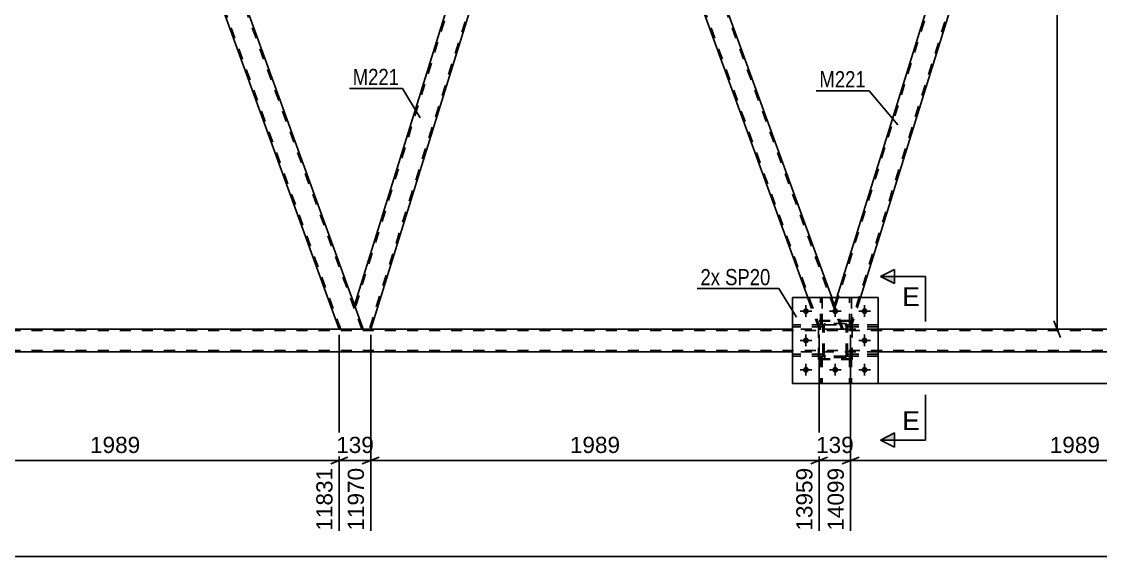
# Model space of a CAD drawing. Header units: millimetres. Extents: x -57 to 784, y -419 to 175.
# Drawn here: x 469.1 to 660.5, y -164.3 to -69.5 of the extents above; entities that cross this region are included whole.
import ezdxf

# ---------------------------------------------------------------- set-up
doc = ezdxf.new("R2010")
doc.units = ezdxf.units.MM
doc.linetypes.add('DXK_LINE_DOT2', pattern=[3.9198, 1.9599, -1.9599])
doc.linetypes.add('DXK_LINE_DOT3', pattern=[5.9187, 2.979, -0.9799, 0.9799, -0.9799])
doc.styles.add('Arial', font='ARIAL.TTF', dxfattribs={"height": 0.2})
doc.styles.add('Arial Narrow', font='ARIALN.TTF', dxfattribs={"height": 0.2})

# ---------------------------------------------------------------- blocks, each defined once
blk = doc.blocks.new('Part-122571493-2484 - 2452')
at = {"color": 7, "linetype": 'DXK_LINE_DOT2'}
for p, q in [((621.09, -123.24), (615.69, -123.24)), ((615.69, -123.24), (615.69, -123.56)), ((615.69, -123.56), (621.09, -123.56)), ((616.29, -123.56), (616.29, -123.24)), ((621.09, -123.56), (621.09, -123.24))]:
    blk.add_line(p, q, dxfattribs=at)
blk = doc.blocks.new('Part-122571493-2518 - 2452')
at = {"color": 7, "linetype": 'DXK_LINE_DOT2'}
for p, q in [((605.88, -133.6), (605.88, -118.4)), ((605.88, -118.4), (621.08, -118.4)), ((621.08, -118.4), (621.08, -133.6)), ((621.08, -133.6), (605.88, -133.6))]:
    blk.add_line(p, q, dxfattribs=at)
blk = doc.blocks.new('Part-122571493-2474 - 2452')
at = {"color": 7, "linetype": 'DXK_LINE_DOT2'}
for p, q in [((615.69, -128.76), (615.69, -128.44)), ((615.69, -128.44), (621.09, -128.44)), ((621.09, -128.76), (615.69, -128.76)), ((616.29, -128.76), (616.29, -128.44)), ((621.09, -128.44), (621.09, -128.76))]:
    blk.add_line(p, q, dxfattribs=at)
blk = doc.blocks.new('Part-122571493-2602 - 2452')
at = {"color": 7, "linetype": 'DXK_LINE_DOT2'}
for p, q in [((616.36, -128.77), (616.04, -128.77)), ((616.04, -128.77), (616.04, -133.6)), ((616.04, -129.37), (616.36, -129.37)), ((616.36, -128.77), (616.36, -133.6)), ((616.04, -133.6), (616.36, -133.6))]:
    blk.add_line(p, q, dxfattribs=at)
blk = doc.blocks.new('Part-122571493-2561 - 2452')
at = {"color": 7, "linetype": 'DXK_LINE_DOT2'}
for p, q in [((611.28, -123.48), (611.32, -123.3)), ((611.32, -123.3), (611.28, -123.48)), ((611.28, -128.52), (611.28, -123.48)), ((611.52, -123.48), (611.54, -123.39)), ((611.52, -128.52), (611.52, -123.48)), ((611.54, -123.39), (611.6, -123.31)), ((611.58, -123.04), (611.76, -123)), ((611.76, -123), (611.58, -123.04)), ((611.6, -123.31), (611.67, -123.26)), ((611.67, -123.26), (611.76, -123.24)), ((615.2, -123), (611.76, -123)), ((611.76, -123.24), (615.2, -123.24)), ((615.2, -123), (615.39, -123.04)), ((615.39, -123.04), (615.2, -123)), ((615.2, -123.24), (615.3, -123.26)), ((615.3, -123.26), (615.37, -123.31)), ((615.37, -123.31), (615.43, -123.39)), ((615.43, -123.39), (615.44, -123.48)), ((615.44, -128.52), (615.44, -123.48)), ((615.65, -123.3), (615.68, -123.48)), ((615.68, -123.48), (615.65, -123.3)), ((615.68, -128.52), (615.68, -123.48)), ((611.32, -128.71), (611.28, -128.52)), ((611.28, -128.52), (611.32, -128.71)), ((611.54, -128.62), (611.52, -128.52)), ((611.6, -128.69), (611.54, -128.62)), ((611.76, -129), (611.58, -128.97)), ((611.58, -128.97), (611.76, -129)), ((611.67, -128.75), (611.6, -128.69)), ((611.76, -128.76), (611.67, -128.75)), ((615.2, -128.76), (611.76, -128.76)), ((615.2, -129), (611.76, -129)), ((615.3, -128.75), (615.2, -128.76)), ((615.39, -128.97), (615.2, -129)), ((615.2, -129), (615.39, -128.97)), ((615.37, -128.69), (615.3, -128.75)), ((615.43, -128.62), (615.37, -128.69)), ((615.44, -128.52), (615.43, -128.62)), ((615.68, -128.52), (615.65, -128.71)), ((615.65, -128.71), (615.68, -128.52))]:
    blk.add_line(p, q, dxfattribs=at)
at = {"color": 7, "linetype": 'DXK_LINE_DOT3'}
blk.add_line((613.48, -126), (613.48, -126), dxfattribs=at)
at = {"color": 7, "linetype": 'DXK_LINE_DOT2'}
for centre, start, end in [((611.76, -123.48), 112.5, 157.5), ((611.76, -123.48), 112.5, 157.5), ((615.2, -123.48), 22.5, 67.5), ((615.2, -123.48), 22.5, 67.5), ((611.76, -128.52), 202.5, 247.5), ((611.76, -128.52), 202.5, 247.5), ((615.2, -128.52), 292.5, 337.5), ((615.2, -128.52), 292.5, 337.5)]:
    blk.add_arc(centre, 0.48, start, end, dxfattribs=at)
blk = doc.blocks.new('Part-122571493-2481 - 2452')
at = {"color": 7, "linetype": 'DXK_LINE_DOT2'}
for p, q in [((611.28, -128.44), (605.89, -128.44)), ((605.89, -128.44), (605.89, -128.76)), ((611.28, -128.76), (605.89, -128.76)), ((610.68, -128.76), (610.68, -128.44)), ((611.28, -128.76), (611.28, -128.44))]:
    blk.add_line(p, q, dxfattribs=at)
blk = doc.blocks.new('Part-122571493-2482 - 2452')
at = {"color": 7, "linetype": 'DXK_LINE_DOT2'}
for p, q in [((611.28, -123.24), (605.89, -123.24)), ((605.89, -123.24), (605.89, -123.56)), ((611.28, -123.56), (605.89, -123.56)), ((610.68, -123.56), (610.68, -123.24)), ((611.28, -123.56), (611.28, -123.24))]:
    blk.add_line(p, q, dxfattribs=at)
blk = doc.blocks.new('Part-122571493-2483 - 2452')
at = {"color": 7, "linetype": 'DXK_LINE_DOT2'}
for p, q in [((621.09, -128.44), (615.69, -128.44)), ((615.69, -128.44), (615.69, -128.76)), ((615.69, -128.76), (621.09, -128.76)), ((616.29, -128.76), (616.29, -128.44)), ((621.09, -128.76), (621.09, -128.44))]:
    blk.add_line(p, q, dxfattribs=at)
blk = doc.blocks.new('Part-122571493-2485 - 2452')
at = {"color": 7, "linetype": 'DXK_LINE_DOT2'}
for p, q in [((611.28, -123.24), (605.89, -123.24)), ((605.89, -123.56), (605.89, -123.24)), ((611.28, -123.56), (605.89, -123.56)), ((610.68, -123.56), (610.68, -123.24)), ((611.28, -123.24), (611.28, -123.56))]:
    blk.add_line(p, q, dxfattribs=at)
blk = doc.blocks.new('Part-122571493-2487 - 2452')
at = {"color": 7, "linetype": 'DXK_LINE_DOT2'}
for p, q in [((611.16, -128.77), (610.84, -128.77)), ((610.84, -128.77), (610.84, -133.6)), ((610.84, -129.37), (611.16, -129.37)), ((611.16, -128.77), (611.16, -133.6)), ((610.84, -133.6), (611.16, -133.6))]:
    blk.add_line(p, q, dxfattribs=at)
blk = doc.blocks.new('Part-122571493-2488 - 2452')
at = {"color": 2, "linetype": 'Continuous'}
for p, q in [((616.04, -118.4), (616.04, -118.4)), ((616.36, -118.4), (616.04, -118.4)), ((616.36, -118.4), (616.36, -118.4))]:
    blk.add_line(p, q, dxfattribs=at)
at = {"color": 7, "linetype": 'DXK_LINE_DOT2'}
for p, q in [((616.04, -123.25), (616.04, -118.4)), ((616.36, -123.25), (616.36, -118.4)), ((616.04, -122.65), (616.36, -122.65)), ((616.36, -123.25), (616.04, -123.25))]:
    blk.add_line(p, q, dxfattribs=at)
blk = doc.blocks.new('Part-122571493-2489 - 2452')
at = {"color": 2, "linetype": 'Continuous'}
for p, q in [((610.84, -118.4), (610.84, -118.4)), ((611.16, -118.4), (610.84, -118.4)), ((611.16, -118.4), (611.16, -118.4))]:
    blk.add_line(p, q, dxfattribs=at)
at = {"color": 7, "linetype": 'DXK_LINE_DOT2'}
for p, q in [((610.84, -123.25), (610.84, -118.4)), ((611.16, -123.25), (611.16, -118.4)), ((610.84, -122.65), (611.16, -122.65)), ((611.16, -123.25), (610.84, -123.25))]:
    blk.add_line(p, q, dxfattribs=at)
blk = doc.blocks.new('Part-122571493-2490 - 2452')
at = {"color": 7, "linetype": 'DXK_LINE_DOT2'}
for p, q in [((611.28, -128.44), (605.89, -128.44)), ((605.89, -128.76), (605.89, -128.44)), ((611.28, -128.76), (605.89, -128.76)), ((610.68, -128.76), (610.68, -128.44)), ((611.28, -128.44), (611.28, -128.76))]:
    blk.add_line(p, q, dxfattribs=at)
blk = doc.blocks.new('Part-122571493-2611 - 2452')
at = {"color": 7, "linetype": 'DXK_LINE_DOT2'}
for p, q in [((616.04, -128.77), (616.36, -128.77)), ((616.04, -128.77), (616.04, -133.6)), ((616.04, -129.37), (616.36, -129.37)), ((616.36, -128.77), (616.36, -133.6)), ((616.36, -133.6), (616.04, -133.6))]:
    blk.add_line(p, q, dxfattribs=at)
blk = doc.blocks.new('Part-122571493-2497 - 2452')
at = {"color": 7, "linetype": 'DXK_LINE_DOT2'}
for p, q in [((616.04, -123.25), (616.04, -118.4)), ((616.04, -118.4), (616.36, -118.4)), ((616.36, -118.4), (616.36, -123.25)), ((616.04, -122.65), (616.36, -122.65)), ((616.36, -123.25), (616.04, -123.25))]:
    blk.add_line(p, q, dxfattribs=at)
blk = doc.blocks.new('Part-122571493-2513 - 2452')
at = {"color": 7, "linetype": 'DXK_LINE_DOT2'}
for p, q in [((615.69, -123.56), (615.69, -123.24)), ((615.69, -123.24), (621.09, -123.24)), ((621.09, -123.56), (615.69, -123.56)), ((616.29, -123.56), (616.29, -123.24)), ((621.09, -123.24), (621.09, -123.56))]:
    blk.add_line(p, q, dxfattribs=at)
blk = doc.blocks.new('Part-122571493-2523 - 2452')
at = {"color": 2, "linetype": 'Continuous'}
for p, q in [((605.88, -118.4), (605.88, -133.6)), ((621.08, -118.4), (605.88, -118.4)), ((621.08, -133.6), (621.08, -118.4)), ((605.88, -133.6), (621.08, -133.6))]:
    blk.add_line(p, q, dxfattribs=at)
blk = doc.blocks.new('Part-122571493-2599 - 2452')
at = {"color": 2, "linetype": 'Continuous'}
for p, q in [((485.35, -2), (481.09, -2)), ((485.35, -2), (528.2, -119.75)), ((525.49, -124), (482.64, -6.25)), ((529.71, -124), (525.49, -124)), ((529.75, -124), (529.71, -124))]:
    blk.add_line(p, q, dxfattribs=at)
at = {"color": 7, "linetype": 'DXK_LINE_DOT2'}
for p, q in [((481.09, -2), (482.64, -6.25)), ((525.75, -124), (481.35, -2)), ((481.35, -2), (481.36, -2)), ((529.5, -124), (485.09, -2)), ((529.75, -124), (528.2, -119.75)), ((525.75, -124), (525.77, -124))]:
    blk.add_line(p, q, dxfattribs=at)
blk = doc.blocks.new('Part-122571493-2609 - 2452')
at = {"color": 7, "linetype": 'DXK_LINE_DOT2'}
for p, q in [((616.49, -122.47), (610.49, -122.47)), ((610.49, -129.27), (610.49, -122.47)), ((616.49, -129.27), (616.49, -122.47)), ((616.49, -129.27), (610.49, -129.27))]:
    blk.add_line(p, q, dxfattribs=at)
blk = doc.blocks.new('Part-122571493-2610 - 2452')
at = {"color": 7, "linetype": 'DXK_LINE_DOT2'}
for p, q in [((611.28, -123.48), (611.32, -123.3)), ((611.32, -123.3), (611.28, -123.48)), ((611.28, -128.52), (611.28, -123.48)), ((611.52, -123.48), (611.54, -123.39)), ((611.52, -128.52), (611.52, -123.48)), ((611.54, -123.39), (611.6, -123.31)), ((611.58, -123.04), (611.76, -123)), ((611.76, -123), (611.58, -123.04)), ((611.6, -123.31), (611.67, -123.26)), ((611.67, -123.26), (611.76, -123.24)), ((615.2, -123), (611.76, -123)), ((611.76, -123.24), (615.2, -123.24)), ((615.2, -123), (615.39, -123.04)), ((615.39, -123.04), (615.2, -123)), ((615.2, -123.24), (615.3, -123.26)), ((615.3, -123.26), (615.37, -123.31)), ((615.37, -123.31), (615.43, -123.39)), ((615.43, -123.39), (615.44, -123.48)), ((615.44, -128.52), (615.44, -123.48)), ((615.65, -123.3), (615.68, -123.48)), ((615.68, -123.48), (615.65, -123.3)), ((615.68, -128.52), (615.68, -123.48)), ((611.32, -128.71), (611.28, -128.52)), ((611.28, -128.52), (611.32, -128.71)), ((611.54, -128.62), (611.52, -128.52)), ((611.6, -128.69), (611.54, -128.62)), ((611.76, -129), (611.58, -128.97)), ((611.58, -128.97), (611.76, -129)), ((611.67, -128.75), (611.6, -128.69)), ((611.76, -128.76), (611.67, -128.75)), ((615.2, -128.76), (611.76, -128.76)), ((615.2, -129), (611.76, -129)), ((615.3, -128.75), (615.2, -128.76)), ((615.39, -128.97), (615.2, -129)), ((615.2, -129), (615.39, -128.97)), ((615.37, -128.69), (615.3, -128.75)), ((615.43, -128.62), (615.37, -128.69)), ((615.44, -128.52), (615.43, -128.62)), ((615.68, -128.52), (615.65, -128.71)), ((615.65, -128.71), (615.68, -128.52))]:
    blk.add_line(p, q, dxfattribs=at)
at = {"color": 7, "linetype": 'DXK_LINE_DOT3'}
blk.add_line((613.48, -126), (613.48, -126), dxfattribs=at)
at = {"color": 7, "linetype": 'DXK_LINE_DOT2'}
for centre, start, end in [((611.76, -123.48), 112.5, 157.5), ((611.76, -123.48), 112.5, 157.5), ((615.2, -123.48), 22.5, 67.5), ((615.2, -123.48), 22.5, 67.5), ((611.76, -128.52), 202.5, 247.5), ((611.76, -128.52), 202.5, 247.5), ((615.2, -128.52), 292.5, 337.5), ((615.2, -128.52), 292.5, 337.5)]:
    blk.add_arc(centre, 0.48, start, end, dxfattribs=at)
blk = doc.blocks.new('Part-122571493-2612 - 2452')
at = {"color": 7, "linetype": 'DXK_LINE_DOT2'}
for p, q in [((610.84, -128.77), (611.16, -128.77)), ((610.84, -128.77), (610.84, -133.6)), ((610.84, -129.37), (611.16, -129.37)), ((611.16, -128.77), (611.16, -133.6)), ((611.16, -133.6), (610.84, -133.6))]:
    blk.add_line(p, q, dxfattribs=at)
blk = doc.blocks.new('Part-122571493-2614 - 2452')
at = {"color": 7, "linetype": 'DXK_LINE_DOT2'}
for p, q in [((610.84, -123.25), (610.84, -118.4)), ((610.84, -118.4), (611.16, -118.4)), ((611.16, -118.4), (611.16, -123.25)), ((610.84, -122.65), (611.16, -122.65)), ((611.16, -123.25), (610.84, -123.25))]:
    blk.add_line(p, q, dxfattribs=at)
blk = doc.blocks.new('Part-122571493-2625 - 2452')
at = {"color": 7, "linetype": 'DXK_LINE_DOT2'}
for p, q in [((655.61, -2), (651.36, -2)), ((652.91, -6.25), (651.36, -2)), ((696.02, -124), (651.61, -2)), ((699.76, -124), (655.36, -2)), ((655.76, -2.4), (655.61, -2)), ((696.02, -124), (696.04, -124))]:
    blk.add_line(p, q, dxfattribs=at)
at = {"color": 2, "linetype": 'Continuous'}
for p, q in [((700.02, -124), (655.76, -2.4)), ((695.76, -124), (652.91, -6.25)), ((699.98, -124), (695.76, -124)), ((700.02, -124), (699.98, -124))]:
    blk.add_line(p, q, dxfattribs=at)
blk = doc.blocks.new('Part-122571493-2644 - 2452')
at = {"color": 2, "linetype": 'Continuous'}
for p, q in [((564.91, -2), (528.2, -119.75)), ((564.94, -2), (564.91, -2)), ((566.37, -2.4), (567.77, -6.25)), ((567.77, -6.25), (531.07, -124)), ((529.75, -124), (528.2, -119.75)), ((529.75, -124), (530.57, -124)), ((531.03, -124), (530.57, -124)), ((531.07, -124), (531.03, -124))]:
    blk.add_line(p, q, dxfattribs=at)
at = {"color": 7, "linetype": 'DXK_LINE_DOT2'}
for p, q in [((565.16, -2), (528.34, -120.12)), ((564.94, -2), (564.94, -2)), ((564.94, -2), (566.22, -2)), ((566.37, -2.4), (566.22, -2)), ((567.64, -5.88), (530.82, -124)), ((530.57, -124), (530.92, -124))]:
    blk.add_line(p, q, dxfattribs=at)
blk = doc.blocks.new('Part-122571493-2670 - 2452')
at = {"color": 7, "linetype": 'DXK_LINE_DOT2'}
for p, q in [((570.48, -2), (566.22, -2)), ((567.77, -6.25), (566.22, -2)), ((610.88, -124), (566.48, -2)), ((614.63, -124), (570.23, -2)), ((570.63, -2.4), (570.48, -2)), ((610.63, -124), (608.59, -118.4)), ((614.89, -124), (612.85, -118.4)), ((614.89, -124), (610.63, -124))]:
    blk.add_line(p, q, dxfattribs=at)
at = {"color": 2, "linetype": 'Continuous'}
for p, q in [((612.85, -118.4), (570.63, -2.4)), ((608.59, -118.4), (567.77, -6.25))]:
    blk.add_line(p, q, dxfattribs=at)
blk = doc.blocks.new('Part-122571493-2729 - 2452')
at = {"color": 7, "linetype": 'DXK_LINE_DOT2'}
for p, q in [((650.29, -2), (613.47, -120.12)), ((650.04, -2), (649.92, -2.4)), ((651.36, -2), (650.04, -2)), ((651.5, -2.4), (651.36, -2)), ((652.77, -5.88), (615.95, -124)), ((613.76, -118.4), (613.34, -119.75)), ((617.95, -118.4), (616.2, -124)), ((614.89, -124), (613.34, -119.75)), ((616.2, -124), (614.89, -124))]:
    blk.add_line(p, q, dxfattribs=at)
at = {"color": 2, "linetype": 'Continuous'}
for p, q in [((649.92, -2.4), (613.76, -118.4)), ((651.5, -2.4), (652.91, -6.25)), ((652.91, -6.25), (617.95, -118.4))]:
    blk.add_line(p, q, dxfattribs=at)
blk = doc.blocks.new('Part-122571493-2749 - 2452')
at = {"color": 7, "linetype": 'DXK_LINE_DOT2'}
for p, q in [((480.02, -2), (443.21, -120.12)), ((482.5, -5.88), (445.68, -124)), ((443.49, -118.4), (443.07, -119.75)), ((447.68, -118.4), (445.93, -124)), ((444.62, -124), (443.07, -119.75)), ((445.93, -124), (444.62, -124))]:
    blk.add_line(p, q, dxfattribs=at)
at = {"color": 2, "linetype": 'Continuous'}
for p, q in [((479.77, -2), (443.49, -118.4)), ((481.09, -2), (479.77, -2)), ((482.64, -6.25), (481.09, -2)), ((482.64, -6.25), (447.68, -118.4))]:
    blk.add_line(p, q, dxfattribs=at)
blk = doc.blocks.new('Part-122571493-2896 - 2452')
at = {"color": 7, "linetype": 'DXK_LINE_DOT2'}
for p, q in [((708.02, -124.24), (52.75, -124.24)), ((531.07, -124), (525.49, -124)), ((621.08, -124), (605.88, -124)), ((708.02, -127.76), (52.29, -127.76)), ((621.08, -128), (605.88, -128))]:
    blk.add_line(p, q, dxfattribs=at)
at = {"color": 2, "linetype": 'Continuous'}
for p, q in [((525.49, -124), (450.82, -124)), ((605.88, -124), (531.07, -124)), ((695.76, -124), (621.08, -124)), ((605.88, -128), (450.82, -128)), ((708.02, -128), (621.08, -128))]:
    blk.add_line(p, q, dxfattribs=at)
blk = doc.blocks.new('Part-122571493-2897 - 2452')
at = {"color": 7, "linetype": 'DXK_LINE_DOT2'}
for p, q in [((616.49, -122.6), (610.49, -122.6)), ((610.49, -129.4), (610.49, -122.6)), ((616.49, -129.4), (616.49, -122.6)), ((616.49, -129.4), (610.49, -129.4))]:
    blk.add_line(p, q, dxfattribs=at)
blk = doc.blocks.new('Bolt-122571493-2973 - 2452')
at = {"color": 1, "linetype": 'Continuous'}
for p, q in [((608.28, -119.76), (608.28, -120.46)), ((613.48, -119.76), (613.48, -120.46)), ((618.68, -119.76), (618.68, -120.46)), ((607.24, -120.8), (607.94, -120.8)), ((608.28, -121.84), (608.28, -121.15)), ((609.32, -120.8), (608.63, -120.8)), ((612.44, -120.8), (613.14, -120.8)), ((613.48, -121.84), (613.48, -121.15)), ((614.52, -120.8), (613.83, -120.8)), ((617.64, -120.8), (618.34, -120.8)), ((618.68, -121.84), (618.68, -121.15)), ((619.72, -120.8), (619.03, -120.8)), ((607.24, -126), (607.94, -126)), ((608.28, -124.96), (608.28, -125.66)), ((609.32, -126), (608.63, -126)), ((617.64, -126), (618.34, -126)), ((618.68, -124.96), (618.68, -125.66)), ((619.72, -126), (619.03, -126)), ((608.28, -127.04), (608.28, -126.35)), ((618.68, -127.04), (618.68, -126.35)), ((607.24, -131.2), (607.94, -131.2)), ((608.28, -130.16), (608.28, -130.86)), ((608.28, -132.24), (608.28, -131.55)), ((609.32, -131.2), (608.63, -131.2)), ((612.44, -131.2), (613.14, -131.2)), ((613.48, -130.16), (613.48, -130.86)), ((613.48, -132.24), (613.48, -131.55)), ((614.52, -131.2), (613.83, -131.2)), ((617.64, -131.2), (618.34, -131.2)), ((618.68, -130.16), (618.68, -130.86)), ((618.68, -132.24), (618.68, -131.55)), ((619.72, -131.2), (619.03, -131.2))]:
    blk.add_line(p, q, dxfattribs=at)
blk = doc.blocks.new('Bolt-122571493-2974 - 2452')
at = {"linetype": 'Continuous'}
for points in [[(608.8, -120.8, -1), (607.76, -120.8, -1)], [(614, -120.8, -1), (612.96, -120.8, -1)], [(619.2, -120.8, -1), (618.16, -120.8, -1)], [(608.8, -126, -1), (607.76, -126, -1)], [(619.2, -126, -1), (618.16, -126, -1)], [(608.8, -131.2, -1), (607.76, -131.2, -1)], [(614, -131.2, -1), (612.96, -131.2, -1)], [(619.2, -131.2, -1), (618.16, -131.2, -1)]]:
    blk.add_hatch(color=1, dxfattribs=at).paths.add_polyline_path(points)
at = {"color": 1, "linetype": 'Continuous'}
for p, q in [((608.28, -119.76), (608.28, -121.84)), ((613.48, -119.76), (613.48, -121.84)), ((618.68, -119.76), (618.68, -121.84)), ((609.32, -120.8), (607.24, -120.8)), ((614.52, -120.8), (612.44, -120.8)), ((619.72, -120.8), (617.64, -120.8)), ((609.32, -126), (607.24, -126)), ((608.28, -124.96), (608.28, -127.04)), ((619.72, -126), (617.64, -126)), ((618.68, -124.96), (618.68, -127.04)), ((609.32, -131.2), (607.24, -131.2)), ((608.28, -130.16), (608.28, -132.24)), ((614.52, -131.2), (612.44, -131.2)), ((613.48, -130.16), (613.48, -132.24)), ((619.72, -131.2), (617.64, -131.2)), ((618.68, -130.16), (618.68, -132.24))]:
    blk.add_line(p, q, dxfattribs=at)
blk = doc.blocks.new('StraightDimension-122571493-3613 - 2452')
at = {"color": 7, "linetype": 'Continuous'}
blk.add_line((-0.64, -164.28), (717.28, -164.28), dxfattribs=at)
blk = doc.blocks.new('StraightDimension-122571493-3603 - 2452')
at = {"color": 7, "linetype": 'Continuous'}
for p, q in [((683.64, 17.6), (745.61, 17.6)), ((743.81, 16.1), (742.61, 19.1)), ((743.21, -133.6), (743.21, 17.6)), ((614.48, -133.6), (745.61, -133.6)), ((742.61, -132.1), (743.81, -135.1))]:
    blk.add_line(p, q, dxfattribs=at)
at = {"color": 0}
blk.add_wipeout([(742.46, -52.96), (738.26, -52.96), (738.26, -63.05), (742.46, -63.05)], dxfattribs=at)
at = {"color": 3, "style": 'Arial'}
blk.add_text('3780', height=2.865, rotation=90.0002, dxfattribs=at).set_placement((741.86, -62.45))
blk = doc.blocks.new('StraightDimension-122571493-3414 - 2452')
at = {"color": 7, "linetype": 'Continuous'}
for p, q in [((445.93, -125), (445.93, -157.49)), ((525.49, -125), (525.49, -159.72)), ((447.43, -146.7), (444.43, -147.9)), ((445.93, -147.3), (525.49, -147.3)), ((523.99, -147.9), (526.99, -146.7))]:
    blk.add_line(p, q, dxfattribs=at)
at = {"color": 0}
blk.add_wipeout([(490.76, -146.55), (490.76, -142.35), (480.67, -142.35), (480.67, -146.55)], dxfattribs=at)
at = {"color": 0, "linetype": 'Continuous'}
blk.add_wipeout([(524.89, -148), (520.69, -148), (520.69, -160.32), (524.89, -160.32)], dxfattribs=at)
at = {"color": 3, "style": 'Arial'}
blk.add_text('1989', height=2.865, dxfattribs=at).set_placement((481.27, -145.95))
at = {"color": 3, "linetype": 'Continuous', "style": 'Arial'}
blk.add_text('11831', height=2.865, rotation=90.0002, dxfattribs=at).set_placement((524.29, -159.72))
blk = doc.blocks.new('StraightDimension-122571493-3434 - 2452')
at = {"color": 7, "linetype": 'Continuous'}
for p, q in [((525.49, -125), (525.49, -159.72)), ((531.07, -125), (531.07, -159.72)), ((523.99, -147.9), (526.99, -146.7)), ((525.49, -147.3), (531.07, -147.3)), ((532.57, -146.7), (529.57, -147.9))]:
    blk.add_line(p, q, dxfattribs=at)
at = {"color": 0}
blk.add_wipeout([(532.22, -146.55), (532.22, -142.35), (524.35, -142.35), (524.35, -146.55)], dxfattribs=at)
at = {"color": 0, "linetype": 'Continuous'}
blk.add_wipeout([(530.47, -148), (526.27, -148), (526.27, -160.32), (530.47, -160.32)], dxfattribs=at)
at = {"color": 3, "style": 'Arial'}
blk.add_text('139', height=2.865, dxfattribs=at).set_placement((524.95, -145.95))
at = {"color": 3, "linetype": 'Continuous', "style": 'Arial'}
blk.add_text('11970', height=2.865, rotation=90.0002, dxfattribs=at).set_placement((529.87, -159.72))
blk = doc.blocks.new('StraightDimension-122571493-3454 - 2452')
at = {"color": 7, "linetype": 'Continuous'}
for p, q in [((531.07, -125), (531.07, -159.72)), ((610.63, -125), (610.63, -159.72)), ((532.57, -146.7), (529.57, -147.9)), ((531.07, -147.3), (610.63, -147.3)), ((609.13, -147.9), (612.13, -146.7))]:
    blk.add_line(p, q, dxfattribs=at)
at = {"color": 0}
blk.add_wipeout([(575.9, -146.55), (575.9, -142.35), (565.8, -142.35), (565.8, -146.55)], dxfattribs=at)
at = {"color": 0, "linetype": 'Continuous'}
blk.add_wipeout([(610.03, -148), (605.83, -148), (605.83, -160.32), (610.03, -160.32)], dxfattribs=at)
at = {"color": 3, "style": 'Arial'}
blk.add_text('1989', height=2.865, dxfattribs=at).set_placement((566.4, -145.95))
at = {"color": 3, "linetype": 'Continuous', "style": 'Arial'}
blk.add_text('13959', height=2.865, rotation=90.0002, dxfattribs=at).set_placement((609.43, -159.72))
blk = doc.blocks.new('StraightDimension-122571493-3474 - 2452')
at = {"color": 7, "linetype": 'Continuous'}
for p, q in [((610.63, -125), (610.63, -159.72)), ((616.2, -125), (616.2, -159.72)), ((609.13, -147.9), (612.13, -146.7)), ((610.63, -147.3), (616.2, -147.3)), ((617.7, -146.7), (614.7, -147.9))]:
    blk.add_line(p, q, dxfattribs=at)
at = {"color": 0}
blk.add_wipeout([(617.35, -146.55), (617.35, -142.35), (609.48, -142.35), (609.48, -146.55)], dxfattribs=at)
at = {"color": 0, "linetype": 'Continuous'}
blk.add_wipeout([(615.6, -148), (611.4, -148), (611.4, -160.32), (615.6, -160.32)], dxfattribs=at)
at = {"color": 3, "style": 'Arial'}
blk.add_text('139', height=2.865, dxfattribs=at).set_placement((610.08, -145.95))
at = {"color": 3, "linetype": 'Continuous', "style": 'Arial'}
blk.add_text('14099', height=2.865, rotation=90.0002, dxfattribs=at).set_placement((615, -159.72))
blk = doc.blocks.new('StraightDimension-122571493-3494 - 2452')
at = {"color": 7, "linetype": 'Continuous'}
for p, q in [((616.2, -125), (616.2, -159.72)), ((695.76, -125), (695.76, -159.72)), ((617.7, -146.7), (614.7, -147.9)), ((616.2, -147.3), (695.76, -147.3)), ((694.26, -147.9), (697.26, -146.7))]:
    blk.add_line(p, q, dxfattribs=at)
at = {"color": 0}
blk.add_wipeout([(661.03, -146.55), (661.03, -142.35), (650.94, -142.35), (650.94, -146.55)], dxfattribs=at)
at = {"color": 0, "linetype": 'Continuous'}
blk.add_wipeout([(695.16, -148), (690.96, -148), (690.96, -160.32), (695.16, -160.32)], dxfattribs=at)
at = {"color": 3, "style": 'Arial'}
blk.add_text('1989', height=2.865, dxfattribs=at).set_placement((651.54, -145.95))
at = {"color": 3, "linetype": 'Continuous', "style": 'Arial'}
blk.add_text('16088', height=2.865, rotation=90.0002, dxfattribs=at).set_placement((694.56, -159.72))
blk = doc.blocks.new('StraightDimension-122571493-4198 - 2452')
at = {"color": 7, "linetype": 'Continuous'}
for p, q in [((652.85, -124), (652.85, -2)), ((704.85, -124), (650, -124)), ((652.25, -122.5), (653.45, -125.5))]:
    blk.add_line(p, q, dxfattribs=at)
blk = doc.blocks.new('MarkSet-122571493-4358 - 2452')
at = {"color": 30, "linetype": 'Continuous'}
blk.add_line((606.63, -121.86), (603.48, -116.8), dxfattribs=at)
at = {"color": 0}
blk.add_wipeout([(593.04, -116.2), (593.04, -113.2), (589.57, -113.2), (589.57, -116.2)], dxfattribs=at)
blk.add_wipeout([(593.04, -116.2), (593.04, -113.2), (589.57, -113.2), (589.57, -116.2)], dxfattribs=at)
blk.add_wipeout([(601.98, -116.2), (601.98, -113.2), (593.94, -113.2), (593.94, -116.2)], dxfattribs=at)
blk.add_wipeout([(601.98, -116.2), (601.98, -113.2), (593.94, -113.2), (593.94, -116.2)], dxfattribs=at)
at = {"color": 30, "linetype": 'Continuous'}
blk.add_line((588.97, -116.8), (603.48, -116.8), dxfattribs=at)
at = {"color": 3, "style": 'Arial Narrow'}
for s, p in [('2x', (589.57, -116.2)), ('SP20', (593.94, -116.2))]:
    blk.add_text(s, height=2.863, dxfattribs=at).set_placement(p)
blk = doc.blocks.new('Mark-122571493-2640 - 2452')
at = {"color": 0}
blk.add_wipeout([(536.1, -80.71), (536.1, -77.71), (527.88, -77.71), (527.88, -80.71)], dxfattribs=at)
blk.add_wipeout([(536.1, -80.71), (536.1, -77.71), (527.88, -77.71), (527.88, -80.71)], dxfattribs=at)
at = {"color": 30, "linetype": 'Continuous'}
for p in [(527.28, -81.31), (539.83, -86.54)]:
    blk.add_line(p, (536.7, -81.31), dxfattribs=at)
at = {"color": 3, "style": 'Arial Narrow'}
blk.add_text('M221', height=2.863, dxfattribs=at).set_placement((527.88, -80.71))
blk = doc.blocks.new('Mark-122571493-2725 - 2452')
at = {"color": 0}
blk.add_wipeout([(618.9, -81.12), (618.9, -78.12), (610.68, -78.12), (610.68, -81.12)], dxfattribs=at)
blk.add_wipeout([(618.9, -81.12), (618.9, -78.12), (610.68, -78.12), (610.68, -81.12)], dxfattribs=at)
at = {"color": 30, "linetype": 'Continuous'}
for p in [(610.08, -81.72), (624.57, -87.78)]:
    blk.add_line(p, (619.5, -81.72), dxfattribs=at)
at = {"color": 3, "style": 'Arial Narrow'}
blk.add_text('M221', height=2.863, dxfattribs=at).set_placement((610.68, -81.12))
blk = doc.blocks.new('SectionMark-122571493-4268 - 2452')
at = {"linetype": 'Continuous'}
for points in [[(623.99, -114.66), (623.99, -115.91), (621.49, -114.66)], [(623.99, -142.4), (623.99, -143.65), (621.49, -143.65)]]:
    blk.add_hatch(color=6, dxfattribs=at).paths.add_polyline_path(points)
at = {"color": 6, "linetype": 'Continuous'}
for p, q in [((621.49, -114.66), (623.99, -113.41)), ((629.49, -114.66), (621.49, -114.66)), ((621.49, -114.66), (623.99, -115.91)), ((623.99, -115.91), (623.99, -113.41)), ((629.49, -114.66), (629.49, -122.66)), ((629.49, -143.65), (629.49, -135.65)), ((621.49, -143.65), (623.99, -142.4)), ((623.99, -142.4), (623.99, -144.9)), ((629.49, -143.65), (621.49, -143.65)), ((623.99, -144.9), (621.49, -143.65))]:
    blk.add_line(p, q, dxfattribs=at)
at = {"color": 0, "linetype": 'Continuous'}
for points in [[(628.49, -119.91), (628.49, -116.41), (625.38, -116.41), (625.38, -119.91)], [(628.49, -141.9), (628.49, -138.4), (625.38, -138.4), (625.38, -141.9)]]:
    blk.add_wipeout(points, dxfattribs=at)
at = {"color": 3, "linetype": 'Continuous', "style": 'Arial'}
for p in [(625.38, -119.91), (625.38, -141.9)]:
    blk.add_text('E', height=3.34, dxfattribs=at).set_placement(p)

msp = doc.modelspace()

# ---------------------------------------------------------------- block references
for name in ['Part-122571493-2749 - 2452', 'Part-122571493-2599 - 2452', 'Part-122571493-2644 - 2452', 'Part-122571493-2670 - 2452', 'Part-122571493-2729 - 2452', 'Part-122571493-2625 - 2452', 'Part-122571493-2518 - 2452', 'Part-122571493-2523 - 2452', 'Part-122571493-2489 - 2452', 'Part-122571493-2614 - 2452', 'Part-122571493-2488 - 2452', 'Part-122571493-2497 - 2452', 'Bolt-122571493-2973 - 2452', 'Bolt-122571493-2974 - 2452', 'Part-122571493-2609 - 2452', 'Part-122571493-2896 - 2452', 'Part-122571493-2482 - 2452', 'Part-122571493-2485 - 2452', 'Part-122571493-2897 - 2452', 'Part-122571493-2561 - 2452', 'Part-122571493-2610 - 2452', 'Part-122571493-2484 - 2452', 'Part-122571493-2513 - 2452', 'Part-122571493-2481 - 2452', 'Part-122571493-2490 - 2452', 'Part-122571493-2487 - 2452', 'Part-122571493-2612 - 2452', 'Part-122571493-2474 - 2452', 'Part-122571493-2483 - 2452', 'Part-122571493-2602 - 2452', 'Part-122571493-2611 - 2452']:
    msp.add_blockref(name, (0, 0))

# ---------------------------------------------------------------- next in the draw order: block references
msp.add_blockref('StraightDimension-122571493-3613 - 2452', (0, 0))

# ---------------------------------------------------------------- next in the draw order: block references
for name in ['StraightDimension-122571493-3603 - 2452', 'StraightDimension-122571493-3414 - 2452']:
    msp.add_blockref(name, (0, 0))

# ---------------------------------------------------------------- next in the draw order: block references
msp.add_blockref('StraightDimension-122571493-3434 - 2452', (0, 0))

# ---------------------------------------------------------------- next in the draw order: block references
msp.add_blockref('StraightDimension-122571493-3454 - 2452', (0, 0))

# ---------------------------------------------------------------- next in the draw order: block references
msp.add_blockref('StraightDimension-122571493-3474 - 2452', (0, 0))

# ---------------------------------------------------------------- next in the draw order: block references
msp.add_blockref('StraightDimension-122571493-3494 - 2452', (0, 0))

# ---------------------------------------------------------------- next in the draw order: block references
msp.add_blockref('StraightDimension-122571493-4198 - 2452', (0, 0))

# ---------------------------------------------------------------- next in the draw order: block references
for name in ['Mark-122571493-2640 - 2452', 'Mark-122571493-2725 - 2452', 'MarkSet-122571493-4358 - 2452', 'SectionMark-122571493-4268 - 2452']:
    msp.add_blockref(name, (0, 0))

doc.saveas('drawing.dxf')
